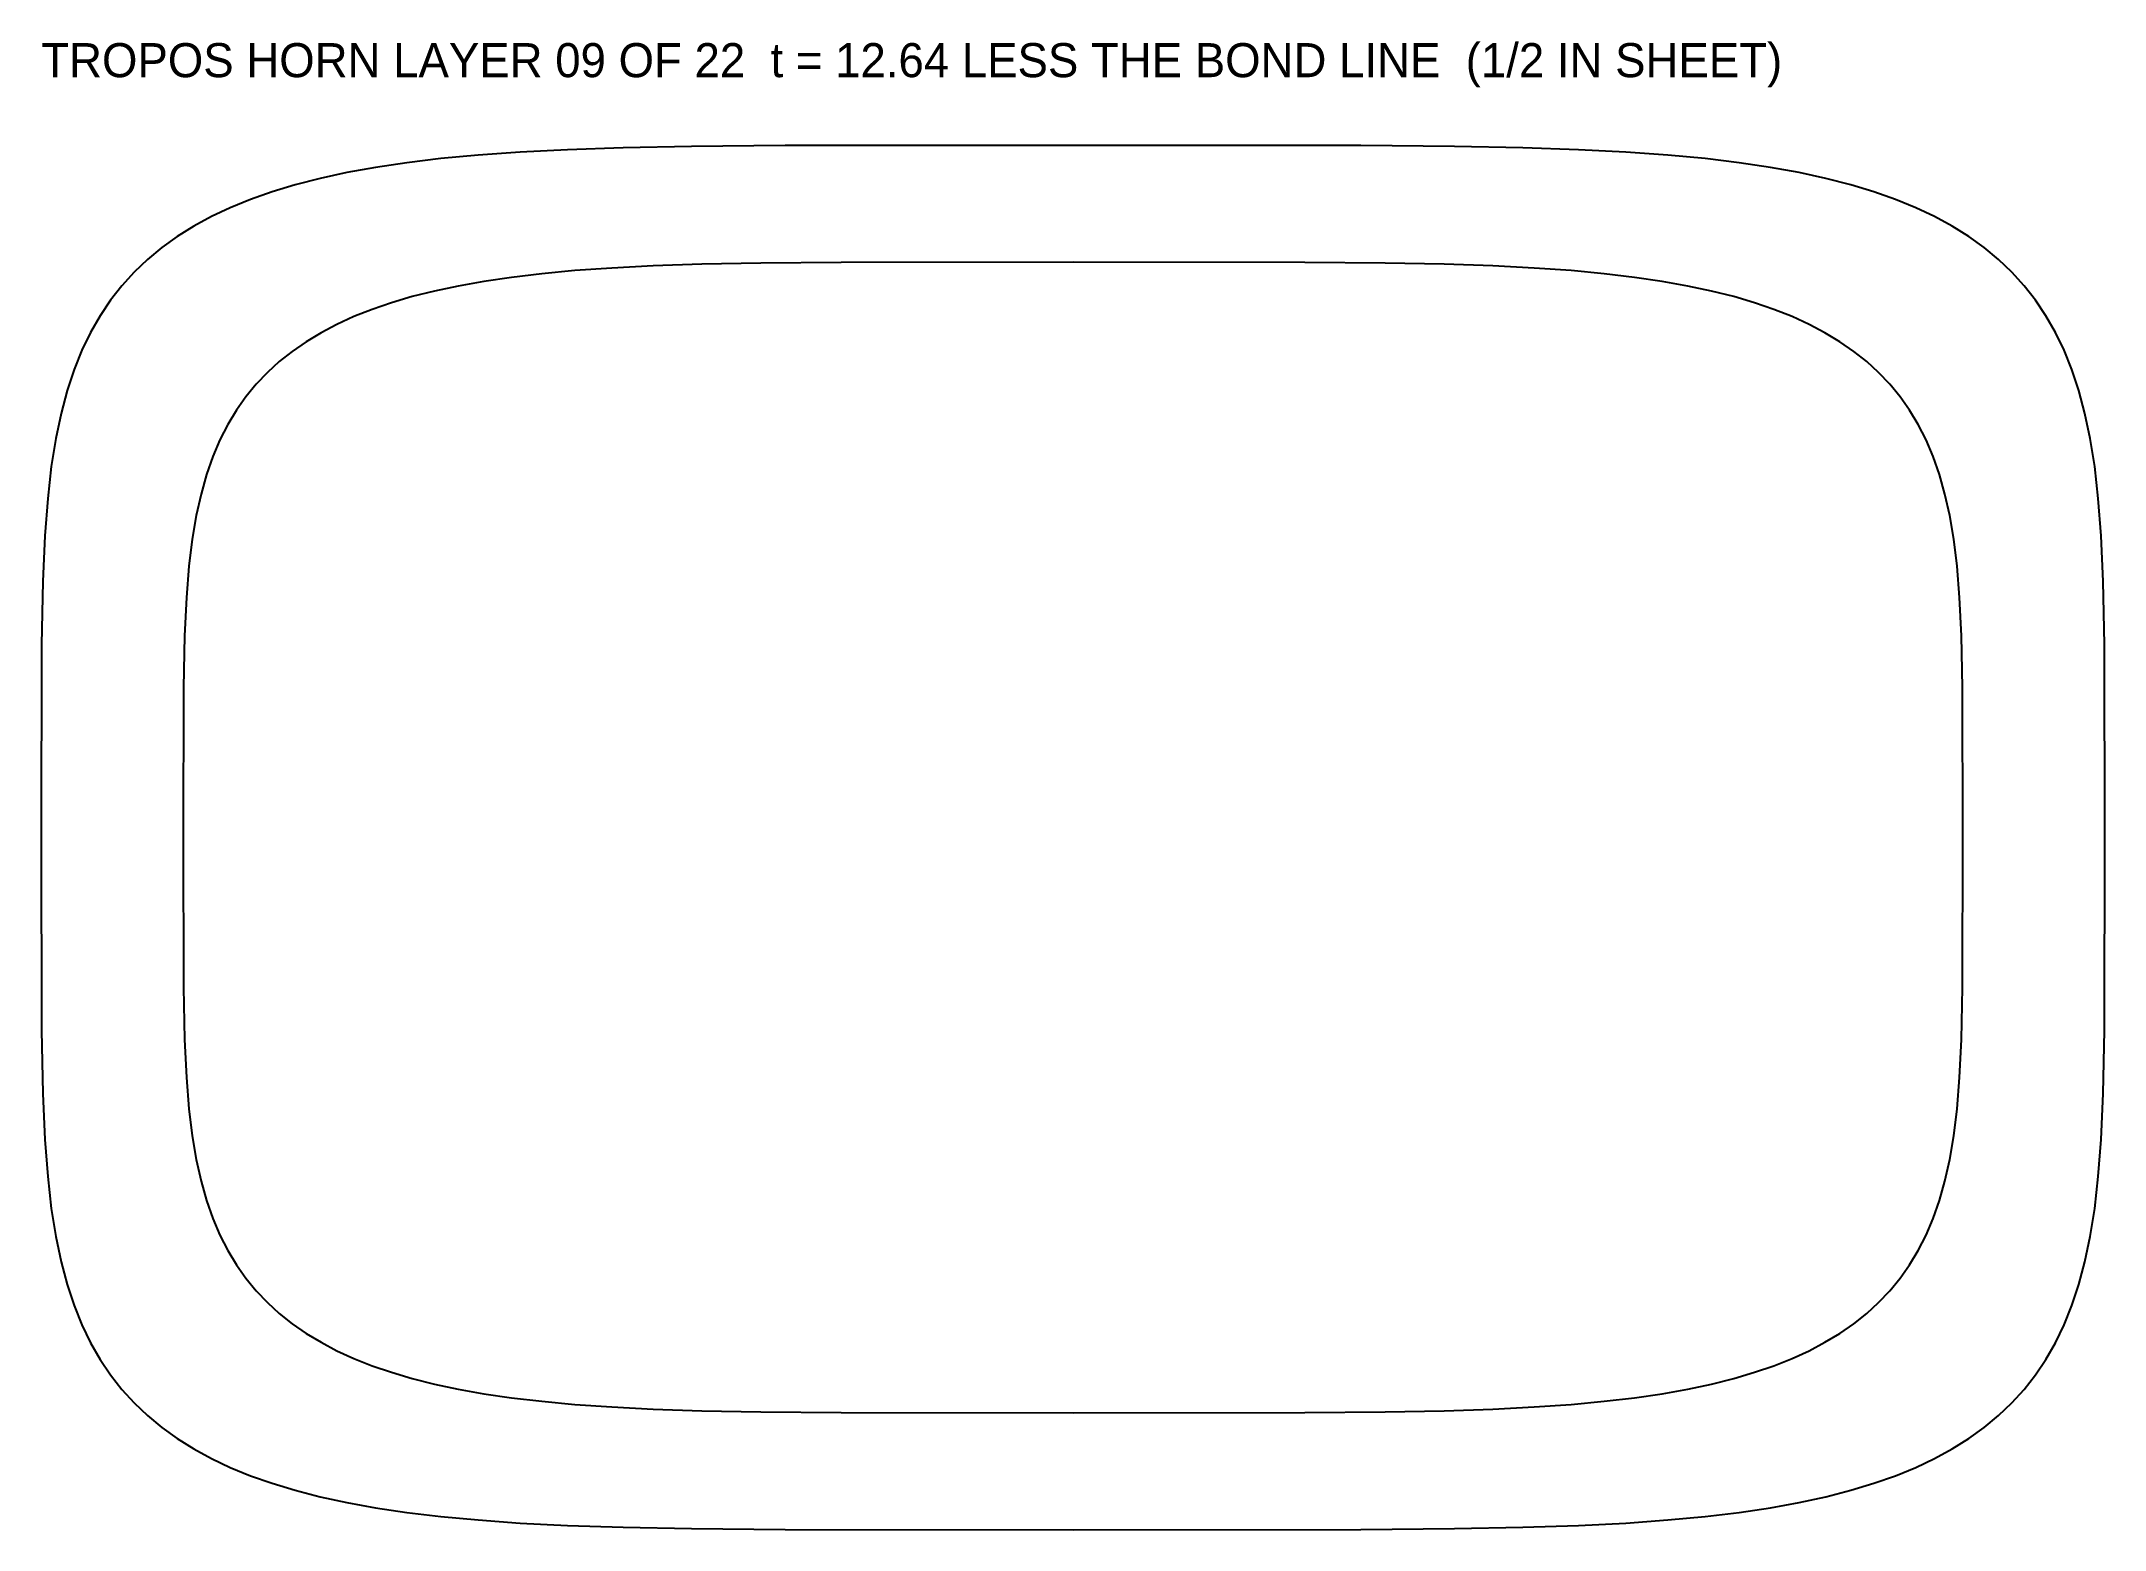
# Model space of a CAD drawing. Header units: millimetres. Extents: x -182 to 182, y -122 to 140.
import ezdxf

# ---------------------------------------------------------------- set-up
doc = ezdxf.new("R2010")
doc.units = ezdxf.units.MM
for name, color, linetype in [('INNER', 3, 'Continuous'), ('OUTER', 1, 'Continuous'), ('TEXT', 7, 'Continuous')]:
    doc.layers.add(name, color=color, linetype=linetype)

msp = doc.modelspace()

# ---------------------------------------------------------------- linework, layer by layer
at = {"layer": 'INNER'}
msp.add_lwpolyline([(135.03, 87.26), (132.41, 88.84), (129.61, 90.31), (126.62, 91.68), (123.43, 92.95), (120.01, 94.12), (116.36, 95.2), (112.45, 96.18), (108.26, 97.07), (103.74, 97.88), (98.86, 98.59), (93.55, 99.22), (87.71, 99.77), (81.23, 100.22), (73.9, 100.6), (65.38, 100.89), (54.97, 101.1), (40.84, 101.22), (0, 101.26), (-40.84, 101.22), (-54.97, 101.1), (-65.38, 100.89), (-73.9, 100.6), (-81.23, 100.22), (-87.71, 99.77), (-93.55, 99.22), (-98.86, 98.59), (-103.74, 97.88), (-108.26, 97.07), (-112.45, 96.18), (-116.36, 95.2), (-120.01, 94.12), (-123.43, 92.95), (-126.62, 91.68), (-129.61, 90.31), (-132.41, 88.84), (-135.03, 87.26), (-137.47, 85.57), (-139.75, 83.76), (-141.86, 81.83), (-143.83, 79.77), (-145.64, 77.56), (-147.3, 75.2), (-148.82, 72.68), (-150.21, 69.97), (-151.45, 67.05), (-152.56, 63.89), (-153.53, 60.46), (-154.37, 56.69), (-155.08, 52.5), (-155.66, 47.76), (-156.11, 42.25), (-156.43, 35.53), (-156.62, 26.4), (-156.68, 0), (-156.62, -26.4), (-156.43, -35.53), (-156.11, -42.25), (-155.66, -47.76), (-155.08, -52.5), (-154.37, -56.69), (-153.53, -60.46), (-152.56, -63.89), (-151.45, -67.05), (-150.21, -69.97), (-148.82, -72.68), (-147.3, -75.2), (-145.64, -77.56), (-143.83, -79.77), (-141.86, -81.83), (-139.75, -83.76), (-137.47, -85.57), (-135.03, -87.26), (-132.41, -88.84), (-129.61, -90.31), (-126.62, -91.68), (-123.43, -92.95), (-120.01, -94.12), (-116.36, -95.2), (-112.45, -96.18), (-108.26, -97.07), (-103.74, -97.88), (-98.86, -98.59), (-93.55, -99.22), (-87.71, -99.77), (-81.23, -100.22), (-73.9, -100.6), (-65.38, -100.89), (-54.97, -101.1), (-40.84, -101.22), (0, -101.26), (40.84, -101.22), (54.97, -101.1), (65.38, -100.89), (73.9, -100.6), (81.23, -100.22), (87.71, -99.77), (93.55, -99.22), (98.86, -98.59), (103.74, -97.88), (108.26, -97.07), (112.45, -96.18), (116.36, -95.2), (120.01, -94.12), (123.43, -92.95), (126.62, -91.68), (129.61, -90.31), (132.41, -88.84), (135.03, -87.26), (137.47, -85.57), (139.75, -83.76), (141.86, -81.83), (143.83, -79.77), (145.64, -77.56), (147.3, -75.2), (148.82, -72.68), (150.21, -69.97), (151.45, -67.05), (152.56, -63.89), (153.53, -60.46), (154.37, -56.69), (155.08, -52.5), (155.66, -47.76), (156.11, -42.25), (156.43, -35.53), (156.62, -26.4), (156.68, 0), (156.62, 26.4), (156.43, 35.53), (156.11, 42.25), (155.66, 47.76), (155.08, 52.5), (154.37, 56.69), (153.53, 60.46), (152.56, 63.89), (151.45, 67.05), (150.21, 69.97), (148.82, 72.68), (147.3, 75.2), (145.64, 77.56), (143.83, 79.77), (141.86, 81.83), (139.75, 83.76), (137.47, 85.57)], close=True, dxfattribs=at)
at = {"layer": 'OUTER'}
msp.add_lwpolyline([(157.73, 105.77), (154.83, 107.59), (151.72, 109.28), (148.39, 110.85), (144.84, 112.31), (141.03, 113.65), (136.95, 114.88), (132.58, 116.01), (127.88, 117.03), (122.81, 117.95), (117.32, 118.77), (111.32, 119.49), (104.72, 120.11), (97.36, 120.64), (89, 121.06), (79.22, 121.39), (67.2, 121.63), (50.68, 121.77), (0, 121.82), (-50.68, 121.77), (-67.2, 121.63), (-79.22, 121.39), (-89, 121.06), (-97.36, 120.64), (-104.72, 120.11), (-111.32, 119.49), (-117.32, 118.77), (-122.81, 117.95), (-127.88, 117.03), (-132.58, 116.01), (-136.95, 114.88), (-141.03, 113.65), (-144.84, 112.31), (-148.39, 110.85), (-151.72, 109.28), (-154.83, 107.59), (-157.73, 105.77), (-160.44, 103.82), (-162.97, 101.74), (-165.31, 99.51), (-167.48, 97.12), (-169.48, 94.57), (-171.32, 91.84), (-173, 88.91), (-174.53, 85.75), (-175.9, 82.35), (-177.12, 78.67), (-178.19, 74.65), (-179.12, 70.22), (-179.9, 65.28), (-180.54, 59.68), (-181.03, 53.12), (-181.39, 45.06), (-181.6, 33.98), (-181.67, 0), (-181.6, -33.98), (-181.39, -45.06), (-181.03, -53.12), (-180.54, -59.68), (-179.9, -65.28), (-179.12, -70.22), (-178.19, -74.65), (-177.12, -78.67), (-175.9, -82.35), (-174.53, -85.75), (-173, -88.91), (-171.32, -91.84), (-169.48, -94.57), (-167.48, -97.12), (-165.31, -99.51), (-162.97, -101.74), (-160.44, -103.82), (-157.73, -105.77), (-154.83, -107.59), (-151.72, -109.28), (-148.39, -110.85), (-144.84, -112.31), (-141.03, -113.65), (-136.95, -114.88), (-132.58, -116.01), (-127.88, -117.03), (-122.81, -117.95), (-117.32, -118.77), (-111.32, -119.49), (-104.72, -120.11), (-97.36, -120.64), (-89, -121.06), (-79.22, -121.39), (-67.2, -121.63), (-50.68, -121.77), (0, -121.82), (50.68, -121.77), (67.2, -121.63), (79.22, -121.39), (89, -121.06), (97.36, -120.64), (104.72, -120.11), (111.32, -119.49), (117.32, -118.77), (122.81, -117.95), (127.88, -117.03), (132.58, -116.01), (136.95, -114.88), (141.03, -113.65), (144.84, -112.31), (148.39, -110.85), (151.72, -109.28), (154.83, -107.59), (157.73, -105.77), (160.44, -103.82), (162.97, -101.74), (165.31, -99.51), (167.48, -97.12), (169.48, -94.57), (171.32, -91.84), (173, -88.91), (174.53, -85.75), (175.9, -82.35), (177.12, -78.67), (178.19, -74.65), (179.12, -70.22), (179.9, -65.28), (180.54, -59.68), (181.03, -53.12), (181.39, -45.06), (181.6, -33.98), (181.67, 0), (181.6, 33.98), (181.39, 45.06), (181.03, 53.12), (180.54, 59.68), (179.9, 65.28), (179.12, 70.22), (178.19, 74.65), (177.12, 78.67), (175.9, 82.35), (174.53, 85.75), (173, 88.91), (171.32, 91.84), (169.48, 94.57), (167.48, 97.12), (165.31, 99.51), (162.97, 101.74), (160.44, 103.82)], close=True, dxfattribs=at)

# ---------------------------------------------------------------- texts
at = {"layer": 'TEXT'}
msp.add_text('TROPOS HORN LAYER 09 OF 22  t = 12.64 LESS THE BOND LINE  (1/2 IN SHEET)', height=6, dxfattribs=at).set_placement((-181.67, 133.82))

doc.saveas('drawing.dxf')
